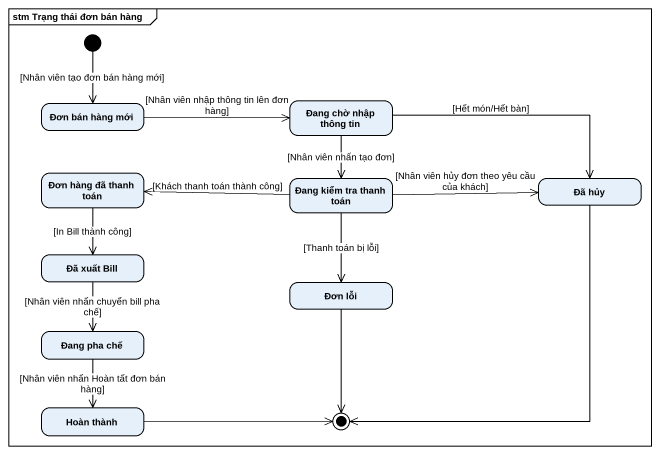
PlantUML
@startuml
mainframe stm Trạng thái đơn bán hàng
hide empty description
state "Đơn bán hàng mới" as Đơn_bán_hàng_mới
state "Đang chờ nhập thông tin" as Đang_chờ_nhập_thông_tin
state "Đơn hàng đã thanh toán" as Đơn_hàng_đã_thanh_toán
state "Đang kiểm tra thanh toán" as Đang_kiểm_tra_thanh_toán
state "Đã hủy" as Đã_hủy
state "Đã xuất Bill" as Đã_xuất_Bill
state "Đơn lỗi" as Đơn_lỗi
state "Đang pha chế" as Đang_pha_chế
state "Hoàn thành" as Hoàn_thành
[*] --> Đơn_bán_hàng_mới : [Nhân viên tạo đơn bán hàng mới]
Đơn_bán_hàng_mới -right-> Đang_chờ_nhập_thông_tin : [Nhân viên nhập thông tin lên đơn hàng]
Đang_chờ_nhập_thông_tin --> Đang_kiểm_tra_thanh_toán : [Nhân viên nhấn tạo đơn]
Đang_chờ_nhập_thông_tin -right-> Đã_hủy : [Hết món/Hết bàn]
Đơn_hàng_đã_thanh_toán --> Đã_xuất_Bill : [In Bill thành công]
Đang_kiểm_tra_thanh_toán -left-> Đơn_hàng_đã_thanh_toán : [Khách thanh toán thành công]
Đang_kiểm_tra_thanh_toán -right-> Đã_hủy : [Nhân viên hủy đơn theo yêu cầu của khách]
Đang_kiểm_tra_thanh_toán --> Đơn_lỗi : [Thanh toán bị lỗi]
Đã_xuất_Bill --> Đang_pha_chế : [Nhân viên nhấn chuyển bill pha chế]
Đang_pha_chế --> Hoàn_thành : [Nhân viên nhấn Hoàn tất đơn bán hàng]
Đã_hủy --> [*]
Đơn_lỗi --> [*]
Hoàn_thành -right-> [*]
@enduml
